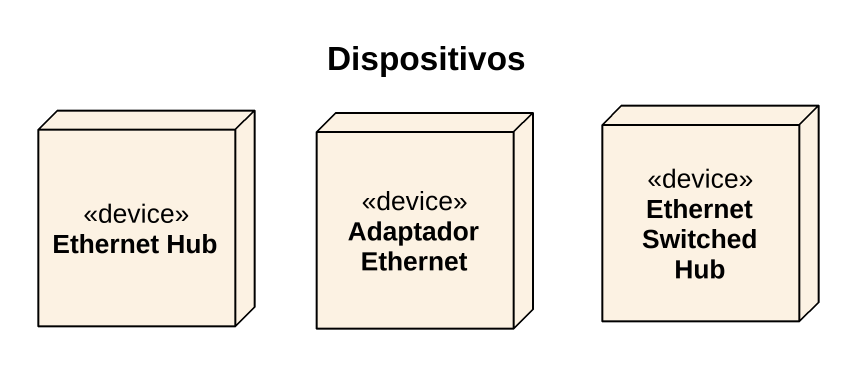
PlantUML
@startuml
title Dispositivos
node "Ethernet Hub" as Ethernet_Hub <<device>>
node "Adaptador Ethernet" as Adaptador_Ethernet <<device>>
node "Ethernet Switched Hub" as Ethernet_Switched_Hub <<device>>
@enduml
